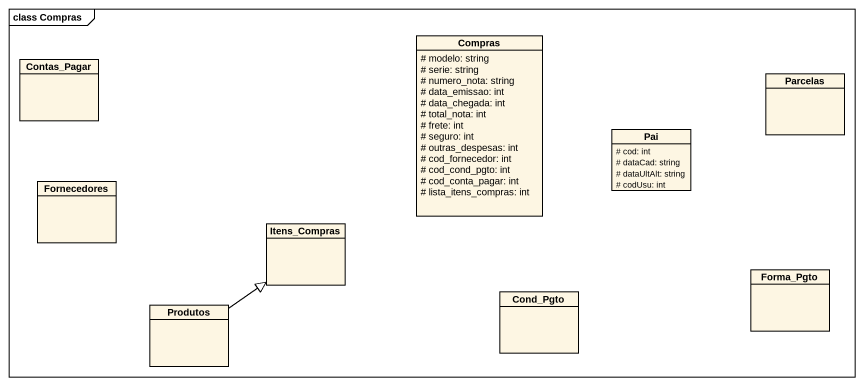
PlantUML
@startuml
mainframe class Compras
hide circle
hide empty members
skinparam classAttributeIconSize 0
class Compras {
  # modelo: string
  # serie: string
  # numero_nota: string
  # data_emissao: int
  # data_chegada: int
  # total_nota: int
  # frete: int
  # seguro: int
  # outras_despesas: int
  # cod_fornecedor: int
  # cod_cond_pgto: int
  # cod_conta_pagar: int
  # lista_itens_compras: int
}
class Contas_Pagar
class Parcelas
class Pai {
  # cod: int
  # dataCad: string
  # dataUltAlt: string
  # codUsu: int
}
class Fornecedores
class Itens_Compras
class Cond_Pgto
class Forma_Pgto
class Produtos
Produtos -up-|> Itens_Compras
@enduml
